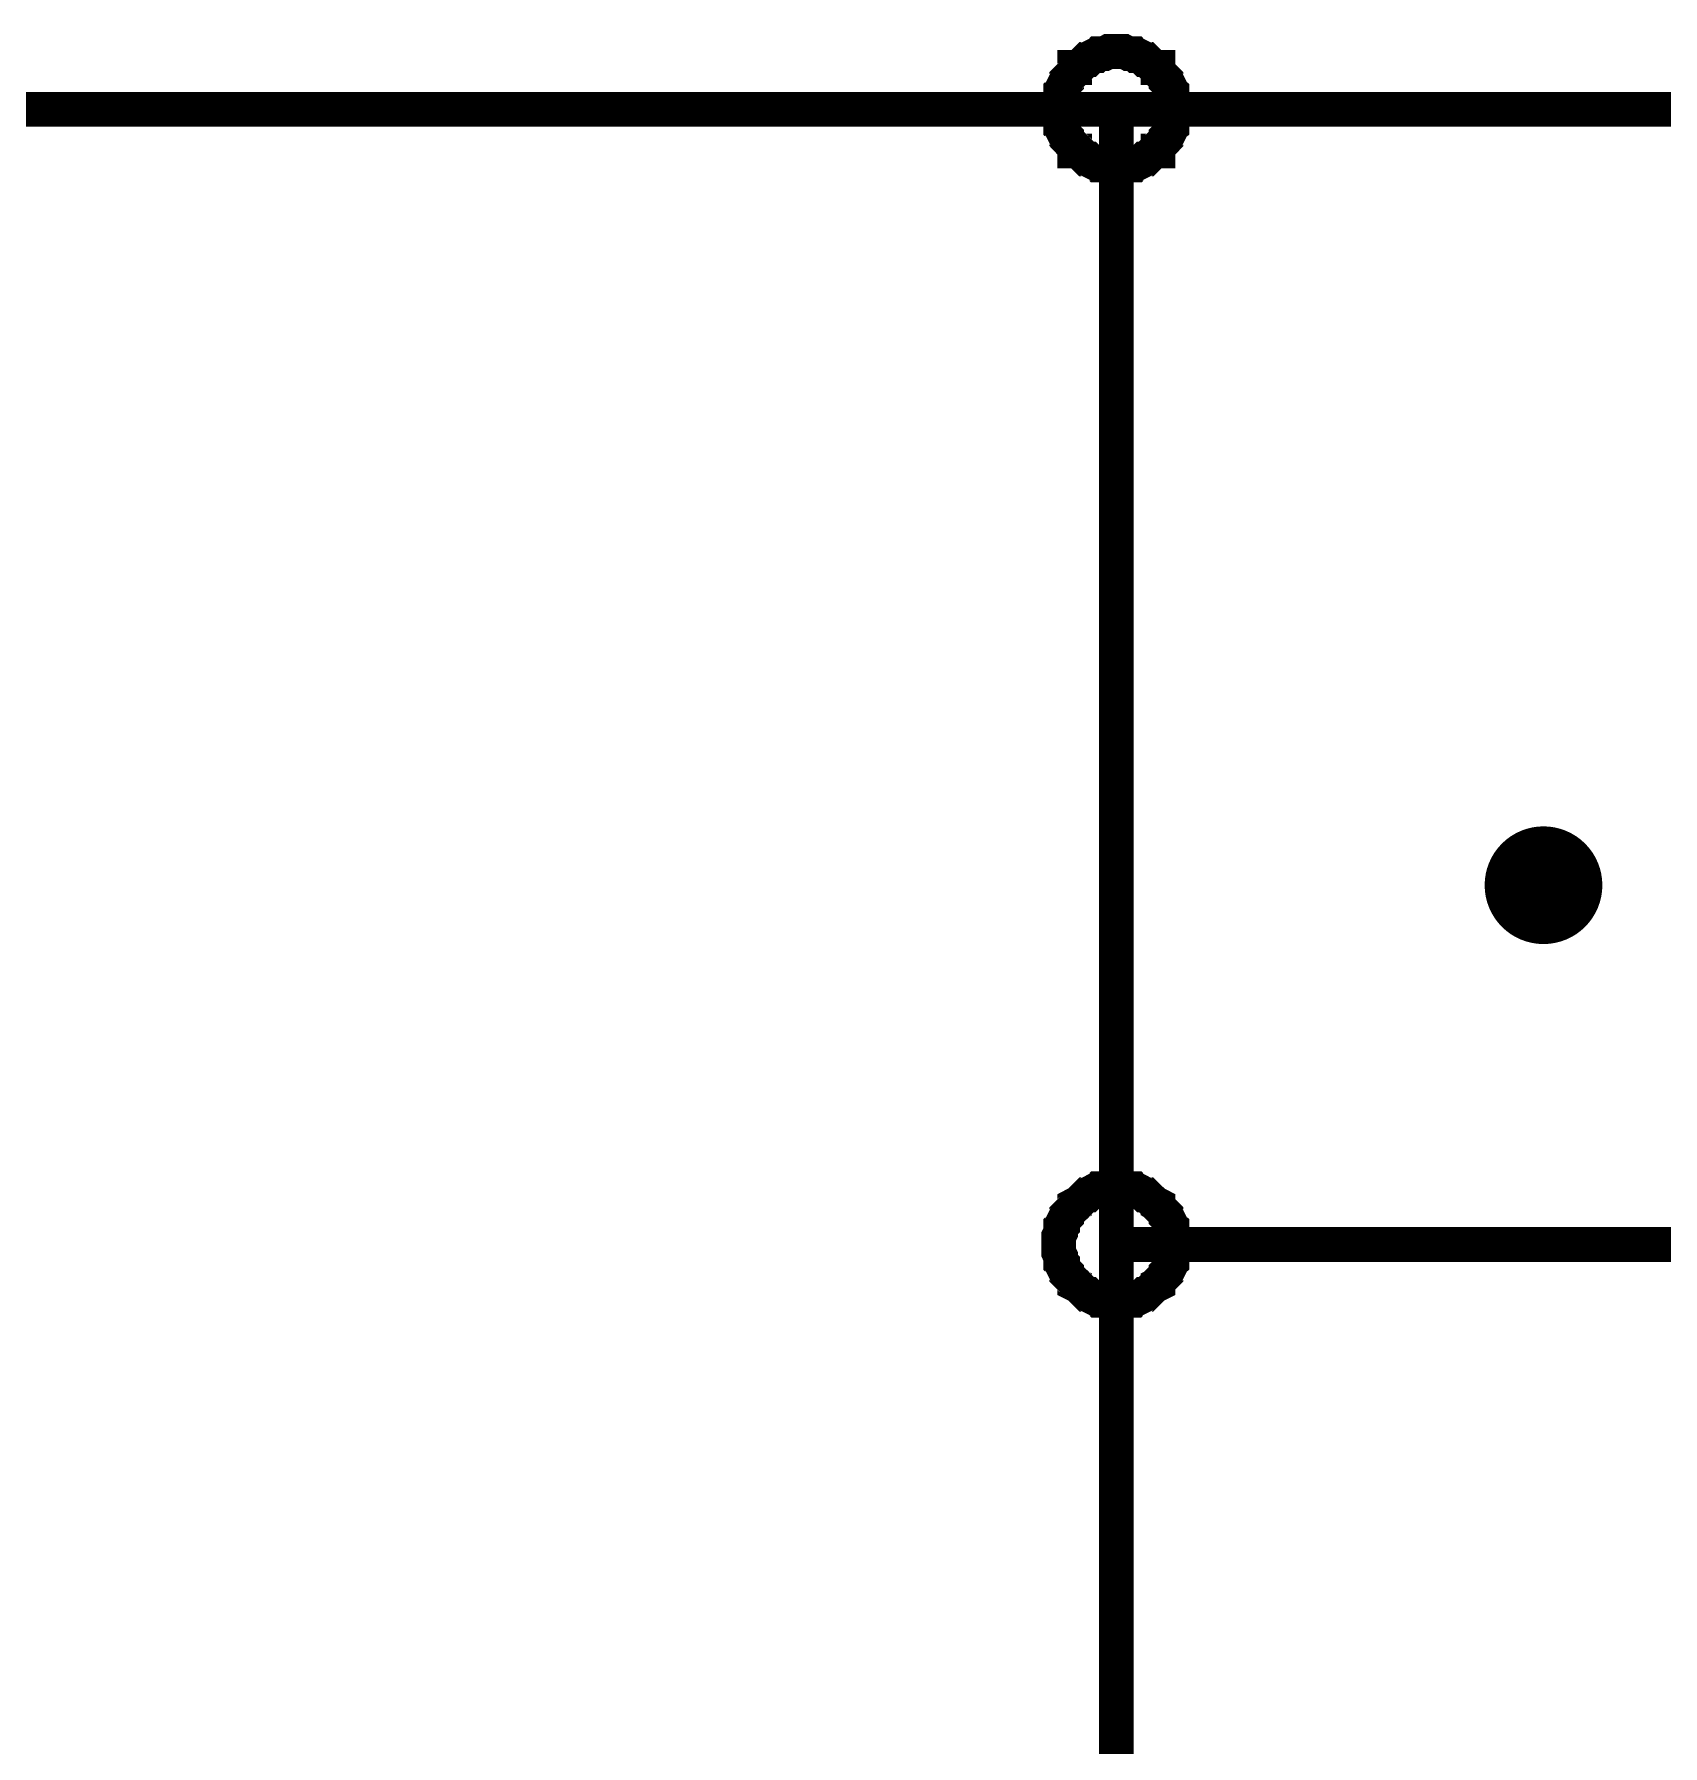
# Model space of a CAD drawing. Extents: x 7 to 406, y 3 to 288.
# Drawn here: x 163.47 to 177.53, y 231.57 to 246.34 of the extents above; entities that cross this region are included whole.
import ezdxf

# ---------------------------------------------------------------- set-up
doc = ezdxf.new("R2010")
doc.units = 0
doc.layers.add('SHEET', color=255, linetype='CONTINUOUS')

msp = doc.modelspace()

# ---------------------------------------------------------------- linework, layer by layer
at = {"layer": 'SHEET', "const_width": 0.3}
for points in [[(172.316, 245.697), (172.316, 245.714), (172.316, 245.748), (172.316, 245.766), (172.333, 245.8), (172.333, 245.817), (172.333, 245.851), (172.351, 245.868), (172.351, 245.886), (172.368, 245.92), (172.385, 245.937), (172.385, 245.954), (172.402, 245.971), (172.419, 245.989), (172.436, 246.006), (172.454, 246.023), (172.454, 246.057), (172.488, 246.057), (172.505, 246.074), (172.522, 246.092), (172.539, 246.109), (172.556, 246.126), (172.574, 246.126), (172.591, 246.143), (172.625, 246.16), (172.642, 246.16), (172.659, 246.177), (172.694, 246.177), (172.711, 246.177), (172.745, 246.195), (172.762, 246.195), (172.797, 246.195), (172.814, 246.195)], [(172.316, 245.697), (172.316, 245.714), (172.316, 245.748), (172.316, 245.766), (172.333, 245.8), (172.333, 245.817), (172.333, 245.851), (172.351, 245.868), (172.351, 245.886), (172.368, 245.92), (172.385, 245.937), (172.385, 245.954), (172.402, 245.971), (172.419, 245.989), (172.436, 246.006), (172.454, 246.023), (172.454, 246.057), (172.488, 246.057), (172.505, 246.074), (172.522, 246.092), (172.539, 246.109), (172.556, 246.126), (172.574, 246.126), (172.591, 246.143), (172.625, 246.16), (172.642, 246.16), (172.659, 246.177), (172.694, 246.177), (172.711, 246.177), (172.745, 246.195), (172.762, 246.195), (172.797, 246.195), (172.814, 246.195)], [(172.316, 245.697), (172.316, 245.714), (172.316, 245.748), (172.316, 245.766), (172.333, 245.8), (172.333, 245.817), (172.333, 245.851), (172.351, 245.868), (172.351, 245.886), (172.368, 245.92), (172.385, 245.937), (172.385, 245.954), (172.402, 245.971), (172.419, 245.989), (172.436, 246.006), (172.454, 246.023), (172.454, 246.057), (172.488, 246.057), (172.505, 246.074), (172.522, 246.092), (172.539, 246.109), (172.556, 246.126), (172.574, 246.126), (172.591, 246.143), (172.625, 246.16), (172.642, 246.16), (172.659, 246.177), (172.694, 246.177), (172.711, 246.177), (172.745, 246.195), (172.762, 246.195), (172.797, 246.195), (172.814, 246.195)], [(172.316, 245.697), (172.316, 245.714), (172.316, 245.748), (172.316, 245.766), (172.333, 245.8), (172.333, 245.817), (172.333, 245.851), (172.351, 245.868), (172.351, 245.886), (172.368, 245.92), (172.385, 245.937), (172.385, 245.954), (172.402, 245.971), (172.419, 245.989), (172.436, 246.006), (172.454, 246.023), (172.454, 246.057), (172.488, 246.057), (172.505, 246.074), (172.522, 246.092), (172.539, 246.109), (172.556, 246.126), (172.574, 246.126), (172.591, 246.143), (172.625, 246.16), (172.642, 246.16), (172.659, 246.177), (172.694, 246.177), (172.711, 246.177), (172.745, 246.195), (172.762, 246.195), (172.797, 246.195), (172.814, 246.195)], [(172.316, 245.697), (172.316, 245.714), (172.316, 245.748), (172.316, 245.766), (172.333, 245.8), (172.333, 245.817), (172.333, 245.851), (172.351, 245.868), (172.351, 245.886), (172.368, 245.92), (172.385, 245.937), (172.385, 245.954), (172.402, 245.971), (172.419, 245.989), (172.436, 246.006), (172.454, 246.023), (172.454, 246.057), (172.488, 246.057), (172.505, 246.074), (172.522, 246.092), (172.539, 246.109), (172.556, 246.126), (172.574, 246.126), (172.591, 246.143), (172.625, 246.16), (172.642, 246.16), (172.659, 246.177), (172.694, 246.177), (172.711, 246.177), (172.745, 246.195), (172.762, 246.195), (172.797, 246.195), (172.814, 246.195)], [(172.316, 245.697), (172.316, 245.714), (172.316, 245.748), (172.316, 245.766), (172.333, 245.8), (172.333, 245.817), (172.333, 245.851), (172.351, 245.868), (172.351, 245.886), (172.368, 245.92), (172.385, 245.937), (172.385, 245.954), (172.402, 245.971), (172.419, 245.989), (172.436, 246.006), (172.454, 246.023), (172.454, 246.057), (172.488, 246.057), (172.505, 246.074), (172.522, 246.092), (172.539, 246.109), (172.556, 246.126), (172.574, 246.126), (172.591, 246.143), (172.625, 246.16), (172.642, 246.16), (172.659, 246.177), (172.694, 246.177), (172.711, 246.177), (172.745, 246.195), (172.762, 246.195), (172.797, 246.195), (172.814, 246.195)], [(172.316, 245.697), (172.316, 245.714), (172.316, 245.748), (172.316, 245.766), (172.333, 245.8), (172.333, 245.817), (172.333, 245.851), (172.351, 245.868), (172.351, 245.886), (172.368, 245.92), (172.385, 245.937), (172.385, 245.954), (172.402, 245.971), (172.419, 245.989), (172.436, 246.006), (172.454, 246.023), (172.454, 246.057), (172.488, 246.057), (172.505, 246.074), (172.522, 246.092), (172.539, 246.109), (172.556, 246.126), (172.574, 246.126), (172.591, 246.143), (172.625, 246.16), (172.642, 246.16), (172.659, 246.177), (172.694, 246.177), (172.711, 246.177), (172.745, 246.195), (172.762, 246.195), (172.797, 246.195), (172.814, 246.195)], [(172.316, 245.697), (172.316, 245.714), (172.316, 245.748), (172.316, 245.766), (172.333, 245.8), (172.333, 245.817), (172.333, 245.851), (172.351, 245.868), (172.351, 245.886), (172.368, 245.92), (172.385, 245.937), (172.385, 245.954), (172.402, 245.971), (172.419, 245.989), (172.436, 246.006), (172.454, 246.023), (172.454, 246.057), (172.488, 246.057), (172.505, 246.074), (172.522, 246.092), (172.539, 246.109), (172.556, 246.126), (172.574, 246.126), (172.591, 246.143), (172.625, 246.16), (172.642, 246.16), (172.659, 246.177), (172.694, 246.177), (172.711, 246.177), (172.745, 246.195), (172.762, 246.195), (172.797, 246.195), (172.814, 246.195)], [(172.814, 246.195), (172.814, 246.195)], [(172.814, 246.195), (172.831, 246.195), (172.865, 246.195), (172.882, 246.195), (172.917, 246.177), (172.934, 246.177), (172.968, 246.177), (172.985, 246.16), (173.003, 246.16), (173.037, 246.143), (173.054, 246.126), (173.071, 246.126), (173.088, 246.109), (173.105, 246.092), (173.123, 246.074), (173.14, 246.057), (173.174, 246.057), (173.174, 246.023), (173.191, 246.006), (173.208, 245.989), (173.226, 245.971), (173.243, 245.954), (173.243, 245.937), (173.26, 245.92), (173.277, 245.886), (173.277, 245.868), (173.294, 245.851), (173.294, 245.817), (173.294, 245.8), (173.311, 245.766), (173.311, 245.748), (173.311, 245.714), (173.311, 245.697)], [(172.814, 246.195), (172.814, 246.195)], [(172.814, 246.195), (172.831, 246.195), (172.865, 246.195), (172.882, 246.195), (172.917, 246.177), (172.934, 246.177), (172.968, 246.177), (172.985, 246.16), (173.003, 246.16), (173.037, 246.143), (173.054, 246.126), (173.071, 246.126), (173.088, 246.109), (173.105, 246.092), (173.123, 246.074), (173.14, 246.057), (173.174, 246.057), (173.174, 246.023), (173.191, 246.006), (173.208, 245.989), (173.226, 245.971), (173.243, 245.954), (173.243, 245.937), (173.26, 245.92), (173.277, 245.886), (173.277, 245.868), (173.294, 245.851), (173.294, 245.817), (173.294, 245.8), (173.311, 245.766), (173.311, 245.748), (173.311, 245.714), (173.311, 245.697)], [(172.814, 246.195), (172.814, 246.195)], [(172.814, 246.195), (172.831, 246.195), (172.865, 246.195), (172.882, 246.195), (172.917, 246.177), (172.934, 246.177), (172.968, 246.177), (172.985, 246.16), (173.003, 246.16), (173.037, 246.143), (173.054, 246.126), (173.071, 246.126), (173.088, 246.109), (173.105, 246.092), (173.123, 246.074), (173.14, 246.057), (173.174, 246.057), (173.174, 246.023), (173.191, 246.006), (173.208, 245.989), (173.226, 245.971), (173.243, 245.954), (173.243, 245.937), (173.26, 245.92), (173.277, 245.886), (173.277, 245.868), (173.294, 245.851), (173.294, 245.817), (173.294, 245.8), (173.311, 245.766), (173.311, 245.748), (173.311, 245.714), (173.311, 245.697)], [(172.814, 246.195), (172.814, 246.195)], [(172.814, 246.195), (172.831, 246.195), (172.865, 246.195), (172.882, 246.195), (172.917, 246.177), (172.934, 246.177), (172.968, 246.177), (172.985, 246.16), (173.003, 246.16), (173.037, 246.143), (173.054, 246.126), (173.071, 246.126), (173.088, 246.109), (173.105, 246.092), (173.123, 246.074), (173.14, 246.057), (173.174, 246.057), (173.174, 246.023), (173.191, 246.006), (173.208, 245.989), (173.226, 245.971), (173.243, 245.954), (173.243, 245.937), (173.26, 245.92), (173.277, 245.886), (173.277, 245.868), (173.294, 245.851), (173.294, 245.817), (173.294, 245.8), (173.311, 245.766), (173.311, 245.748), (173.311, 245.714), (173.311, 245.697)], [(172.814, 246.195), (172.814, 246.195)], [(172.814, 246.195), (172.831, 246.195), (172.865, 246.195), (172.882, 246.195), (172.917, 246.177), (172.934, 246.177), (172.968, 246.177), (172.985, 246.16), (173.003, 246.16), (173.037, 246.143), (173.054, 246.126), (173.071, 246.126), (173.088, 246.109), (173.105, 246.092), (173.123, 246.074), (173.14, 246.057), (173.174, 246.057), (173.174, 246.023), (173.191, 246.006), (173.208, 245.989), (173.226, 245.971), (173.243, 245.954), (173.243, 245.937), (173.26, 245.92), (173.277, 245.886), (173.277, 245.868), (173.294, 245.851), (173.294, 245.817), (173.294, 245.8), (173.311, 245.766), (173.311, 245.748), (173.311, 245.714), (173.311, 245.697)], [(172.814, 246.195), (172.814, 246.195)], [(172.814, 246.195), (172.831, 246.195), (172.865, 246.195), (172.882, 246.195), (172.917, 246.177), (172.934, 246.177), (172.968, 246.177), (172.985, 246.16), (173.003, 246.16), (173.037, 246.143), (173.054, 246.126), (173.071, 246.126), (173.088, 246.109), (173.105, 246.092), (173.123, 246.074), (173.14, 246.057), (173.174, 246.057), (173.174, 246.023), (173.191, 246.006), (173.208, 245.989), (173.226, 245.971), (173.243, 245.954), (173.243, 245.937), (173.26, 245.92), (173.277, 245.886), (173.277, 245.868), (173.294, 245.851), (173.294, 245.817), (173.294, 245.8), (173.311, 245.766), (173.311, 245.748), (173.311, 245.714), (173.311, 245.697)], [(172.814, 246.195), (172.814, 246.195)], [(172.814, 246.195), (172.831, 246.195), (172.865, 246.195), (172.882, 246.195), (172.917, 246.177), (172.934, 246.177), (172.968, 246.177), (172.985, 246.16), (173.003, 246.16), (173.037, 246.143), (173.054, 246.126), (173.071, 246.126), (173.088, 246.109), (173.105, 246.092), (173.123, 246.074), (173.14, 246.057), (173.174, 246.057), (173.174, 246.023), (173.191, 246.006), (173.208, 245.989), (173.226, 245.971), (173.243, 245.954), (173.243, 245.937), (173.26, 245.92), (173.277, 245.886), (173.277, 245.868), (173.294, 245.851), (173.294, 245.817), (173.294, 245.8), (173.311, 245.766), (173.311, 245.748), (173.311, 245.714), (173.311, 245.697)], [(172.814, 246.195), (172.814, 246.195)], [(172.814, 246.195), (172.831, 246.195), (172.865, 246.195), (172.882, 246.195), (172.917, 246.177), (172.934, 246.177), (172.968, 246.177), (172.985, 246.16), (173.003, 246.16), (173.037, 246.143), (173.054, 246.126), (173.071, 246.126), (173.088, 246.109), (173.105, 246.092), (173.123, 246.074), (173.14, 246.057), (173.174, 246.057), (173.174, 246.023), (173.191, 246.006), (173.208, 245.989), (173.226, 245.971), (173.243, 245.954), (173.243, 245.937), (173.26, 245.92), (173.277, 245.886), (173.277, 245.868), (173.294, 245.851), (173.294, 245.817), (173.294, 245.8), (173.311, 245.766), (173.311, 245.748), (173.311, 245.714), (173.311, 245.697)], [(191.909, 245.697), (182.112, 245.697), (182.112, 245.697), (172.814, 245.697), (162.537, 245.697), (162.537, 245.697), (152.741, 245.697)], [(172.814, 245.199), (172.797, 245.199), (172.762, 245.199), (172.745, 245.199), (172.711, 245.216), (172.694, 245.216), (172.659, 245.216), (172.642, 245.234), (172.625, 245.234), (172.591, 245.251), (172.574, 245.268), (172.556, 245.268), (172.539, 245.285), (172.522, 245.302), (172.505, 245.319), (172.488, 245.337), (172.454, 245.337), (172.454, 245.371), (172.436, 245.388), (172.419, 245.405), (172.402, 245.422), (172.385, 245.44), (172.385, 245.457), (172.368, 245.474), (172.351, 245.508), (172.351, 245.525), (172.333, 245.542), (172.333, 245.577), (172.333, 245.594), (172.316, 245.628), (172.316, 245.645), (172.316, 245.68), (172.316, 245.697)], [(172.316, 245.697), (172.316, 245.697)], [(172.814, 245.199), (172.797, 245.199), (172.762, 245.199), (172.745, 245.199), (172.711, 245.216), (172.694, 245.216), (172.659, 245.216), (172.642, 245.234), (172.625, 245.234), (172.591, 245.251), (172.574, 245.268), (172.556, 245.268), (172.539, 245.285), (172.522, 245.302), (172.505, 245.319), (172.488, 245.337), (172.454, 245.337), (172.454, 245.371), (172.436, 245.388), (172.419, 245.405), (172.402, 245.422), (172.385, 245.44), (172.385, 245.457), (172.368, 245.474), (172.351, 245.508), (172.351, 245.525), (172.333, 245.542), (172.333, 245.577), (172.333, 245.594), (172.316, 245.628), (172.316, 245.645), (172.316, 245.68), (172.316, 245.697)], [(172.316, 245.697), (172.316, 245.697)], [(172.814, 245.199), (172.797, 245.199), (172.762, 245.199), (172.745, 245.199), (172.711, 245.216), (172.694, 245.216), (172.659, 245.216), (172.642, 245.234), (172.625, 245.234), (172.591, 245.251), (172.574, 245.268), (172.556, 245.268), (172.539, 245.285), (172.522, 245.302), (172.505, 245.319), (172.488, 245.337), (172.454, 245.337), (172.454, 245.371), (172.436, 245.388), (172.419, 245.405), (172.402, 245.422), (172.385, 245.44), (172.385, 245.457), (172.368, 245.474), (172.351, 245.508), (172.351, 245.525), (172.333, 245.542), (172.333, 245.577), (172.333, 245.594), (172.316, 245.628), (172.316, 245.645), (172.316, 245.68), (172.316, 245.697)], [(172.316, 245.697), (172.316, 245.697)], [(172.814, 245.199), (172.797, 245.199), (172.762, 245.199), (172.745, 245.199), (172.711, 245.216), (172.694, 245.216), (172.659, 245.216), (172.642, 245.234), (172.625, 245.234), (172.591, 245.251), (172.574, 245.268), (172.556, 245.268), (172.539, 245.285), (172.522, 245.302), (172.505, 245.319), (172.488, 245.337), (172.454, 245.337), (172.454, 245.371), (172.436, 245.388), (172.419, 245.405), (172.402, 245.422), (172.385, 245.44), (172.385, 245.457), (172.368, 245.474), (172.351, 245.508), (172.351, 245.525), (172.333, 245.542), (172.333, 245.577), (172.333, 245.594), (172.316, 245.628), (172.316, 245.645), (172.316, 245.68), (172.316, 245.697)], [(172.316, 245.697), (172.316, 245.697)], [(172.814, 245.199), (172.797, 245.199), (172.762, 245.199), (172.745, 245.199), (172.711, 245.216), (172.694, 245.216), (172.659, 245.216), (172.642, 245.234), (172.625, 245.234), (172.591, 245.251), (172.574, 245.268), (172.556, 245.268), (172.539, 245.285), (172.522, 245.302), (172.505, 245.319), (172.488, 245.337), (172.454, 245.337), (172.454, 245.371), (172.436, 245.388), (172.419, 245.405), (172.402, 245.422), (172.385, 245.44), (172.385, 245.457), (172.368, 245.474), (172.351, 245.508), (172.351, 245.525), (172.333, 245.542), (172.333, 245.577), (172.333, 245.594), (172.316, 245.628), (172.316, 245.645), (172.316, 245.68), (172.316, 245.697)], [(172.316, 245.697), (172.316, 245.697)], [(172.814, 245.199), (172.797, 245.199), (172.762, 245.199), (172.745, 245.199), (172.711, 245.216), (172.694, 245.216), (172.659, 245.216), (172.642, 245.234), (172.625, 245.234), (172.591, 245.251), (172.574, 245.268), (172.556, 245.268), (172.539, 245.285), (172.522, 245.302), (172.505, 245.319), (172.488, 245.337), (172.454, 245.337), (172.454, 245.371), (172.436, 245.388), (172.419, 245.405), (172.402, 245.422), (172.385, 245.44), (172.385, 245.457), (172.368, 245.474), (172.351, 245.508), (172.351, 245.525), (172.333, 245.542), (172.333, 245.577), (172.333, 245.594), (172.316, 245.628), (172.316, 245.645), (172.316, 245.68), (172.316, 245.697)], [(172.316, 245.697), (172.316, 245.697)], [(172.814, 245.199), (172.797, 245.199), (172.762, 245.199), (172.745, 245.199), (172.711, 245.216), (172.694, 245.216), (172.659, 245.216), (172.642, 245.234), (172.625, 245.234), (172.591, 245.251), (172.574, 245.268), (172.556, 245.268), (172.539, 245.285), (172.522, 245.302), (172.505, 245.319), (172.488, 245.337), (172.454, 245.337), (172.454, 245.371), (172.436, 245.388), (172.419, 245.405), (172.402, 245.422), (172.385, 245.44), (172.385, 245.457), (172.368, 245.474), (172.351, 245.508), (172.351, 245.525), (172.333, 245.542), (172.333, 245.577), (172.333, 245.594), (172.316, 245.628), (172.316, 245.645), (172.316, 245.68), (172.316, 245.697)], [(172.316, 245.697), (172.316, 245.697)], [(172.814, 245.199), (172.797, 245.199), (172.762, 245.199), (172.745, 245.199), (172.711, 245.216), (172.694, 245.216), (172.659, 245.216), (172.642, 245.234), (172.625, 245.234), (172.591, 245.251), (172.574, 245.268), (172.556, 245.268), (172.539, 245.285), (172.522, 245.302), (172.505, 245.319), (172.488, 245.337), (172.454, 245.337), (172.454, 245.371), (172.436, 245.388), (172.419, 245.405), (172.402, 245.422), (172.385, 245.44), (172.385, 245.457), (172.368, 245.474), (172.351, 245.508), (172.351, 245.525), (172.333, 245.542), (172.333, 245.577), (172.333, 245.594), (172.316, 245.628), (172.316, 245.645), (172.316, 245.68), (172.316, 245.697)], [(172.316, 245.697), (172.316, 245.697)], [(173.311, 245.697), (173.311, 245.68), (173.311, 245.645), (173.311, 245.628), (173.294, 245.594), (173.294, 245.577), (173.294, 245.542), (173.277, 245.525), (173.277, 245.508), (173.26, 245.474), (173.243, 245.457), (173.243, 245.44), (173.226, 245.422), (173.208, 245.405), (173.191, 245.388), (173.174, 245.371), (173.174, 245.337), (173.14, 245.337), (173.123, 245.319), (173.105, 245.302), (173.088, 245.285), (173.071, 245.268), (173.054, 245.268), (173.037, 245.251), (173.003, 245.234), (172.985, 245.234), (172.968, 245.216), (172.934, 245.216), (172.917, 245.216), (172.882, 245.199), (172.865, 245.199), (172.831, 245.199), (172.814, 245.199)], [(173.311, 245.697), (173.311, 245.68), (173.311, 245.645), (173.311, 245.628), (173.294, 245.594), (173.294, 245.577), (173.294, 245.542), (173.277, 245.525), (173.277, 245.508), (173.26, 245.474), (173.243, 245.457), (173.243, 245.44), (173.226, 245.422), (173.208, 245.405), (173.191, 245.388), (173.174, 245.371), (173.174, 245.337), (173.14, 245.337), (173.123, 245.319), (173.105, 245.302), (173.088, 245.285), (173.071, 245.268), (173.054, 245.268), (173.037, 245.251), (173.003, 245.234), (172.985, 245.234), (172.968, 245.216), (172.934, 245.216), (172.917, 245.216), (172.882, 245.199), (172.865, 245.199), (172.831, 245.199), (172.814, 245.199)], [(172.814, 235.899), (172.814, 245.697)], [(173.311, 245.697), (173.311, 245.68), (173.311, 245.645), (173.311, 245.628), (173.294, 245.594), (173.294, 245.577), (173.294, 245.542), (173.277, 245.525), (173.277, 245.508), (173.26, 245.474), (173.243, 245.457), (173.243, 245.44), (173.226, 245.422), (173.208, 245.405), (173.191, 245.388), (173.174, 245.371), (173.174, 245.337), (173.14, 245.337), (173.123, 245.319), (173.105, 245.302), (173.088, 245.285), (173.071, 245.268), (173.054, 245.268), (173.037, 245.251), (173.003, 245.234), (172.985, 245.234), (172.968, 245.216), (172.934, 245.216), (172.917, 245.216), (172.882, 245.199), (172.865, 245.199), (172.831, 245.199), (172.814, 245.199)], [(173.311, 245.697), (173.311, 245.68), (173.311, 245.645), (173.311, 245.628), (173.294, 245.594), (173.294, 245.577), (173.294, 245.542), (173.277, 245.525), (173.277, 245.508), (173.26, 245.474), (173.243, 245.457), (173.243, 245.44), (173.226, 245.422), (173.208, 245.405), (173.191, 245.388), (173.174, 245.371), (173.174, 245.337), (173.14, 245.337), (173.123, 245.319), (173.105, 245.302), (173.088, 245.285), (173.071, 245.268), (173.054, 245.268), (173.037, 245.251), (173.003, 245.234), (172.985, 245.234), (172.968, 245.216), (172.934, 245.216), (172.917, 245.216), (172.882, 245.199), (172.865, 245.199), (172.831, 245.199), (172.814, 245.199)], [(173.311, 245.697), (173.311, 245.68), (173.311, 245.645), (173.311, 245.628), (173.294, 245.594), (173.294, 245.577), (173.294, 245.542), (173.277, 245.525), (173.277, 245.508), (173.26, 245.474), (173.243, 245.457), (173.243, 245.44), (173.226, 245.422), (173.208, 245.405), (173.191, 245.388), (173.174, 245.371), (173.174, 245.337), (173.14, 245.337), (173.123, 245.319), (173.105, 245.302), (173.088, 245.285), (173.071, 245.268), (173.054, 245.268), (173.037, 245.251), (173.003, 245.234), (172.985, 245.234), (172.968, 245.216), (172.934, 245.216), (172.917, 245.216), (172.882, 245.199), (172.865, 245.199), (172.831, 245.199), (172.814, 245.199)], [(173.311, 245.697), (173.311, 245.68), (173.311, 245.645), (173.311, 245.628), (173.294, 245.594), (173.294, 245.577), (173.294, 245.542), (173.277, 245.525), (173.277, 245.508), (173.26, 245.474), (173.243, 245.457), (173.243, 245.44), (173.226, 245.422), (173.208, 245.405), (173.191, 245.388), (173.174, 245.371), (173.174, 245.337), (173.14, 245.337), (173.123, 245.319), (173.105, 245.302), (173.088, 245.285), (173.071, 245.268), (173.054, 245.268), (173.037, 245.251), (173.003, 245.234), (172.985, 245.234), (172.968, 245.216), (172.934, 245.216), (172.917, 245.216), (172.882, 245.199), (172.865, 245.199), (172.831, 245.199), (172.814, 245.199)], [(173.311, 245.697), (173.311, 245.68), (173.311, 245.645), (173.311, 245.628), (173.294, 245.594), (173.294, 245.577), (173.294, 245.542), (173.277, 245.525), (173.277, 245.508), (173.26, 245.474), (173.243, 245.457), (173.243, 245.44), (173.226, 245.422), (173.208, 245.405), (173.191, 245.388), (173.174, 245.371), (173.174, 245.337), (173.14, 245.337), (173.123, 245.319), (173.105, 245.302), (173.088, 245.285), (173.071, 245.268), (173.054, 245.268), (173.037, 245.251), (173.003, 245.234), (172.985, 245.234), (172.968, 245.216), (172.934, 245.216), (172.917, 245.216), (172.882, 245.199), (172.865, 245.199), (172.831, 245.199), (172.814, 245.199)], [(173.311, 245.697), (173.311, 245.68), (173.311, 245.645), (173.311, 245.628), (173.294, 245.594), (173.294, 245.577), (173.294, 245.542), (173.277, 245.525), (173.277, 245.508), (173.26, 245.474), (173.243, 245.457), (173.243, 245.44), (173.226, 245.422), (173.208, 245.405), (173.191, 245.388), (173.174, 245.371), (173.174, 245.337), (173.14, 245.337), (173.123, 245.319), (173.105, 245.302), (173.088, 245.285), (173.071, 245.268), (173.054, 245.268), (173.037, 245.251), (173.003, 245.234), (172.985, 245.234), (172.968, 245.216), (172.934, 245.216), (172.917, 245.216), (172.882, 245.199), (172.865, 245.199), (172.831, 245.199), (172.814, 245.199)], [(173.311, 245.697), (173.311, 245.697), (173.311, 245.697), (173.311, 245.697), (173.311, 245.697), (173.311, 245.697), (173.311, 245.697), (173.311, 245.697), (173.311, 245.697), (173.311, 245.697), (173.311, 245.697), (173.311, 245.697), (173.311, 245.697), (173.311, 245.697), (173.311, 245.697), (173.311, 245.697), (173.311, 245.697), (173.311, 245.697), (173.311, 245.697), (173.311, 245.697), (173.311, 245.697), (173.311, 245.697), (173.311, 245.697), (173.311, 245.697), (173.311, 245.697), (173.311, 245.697), (173.311, 245.697), (173.311, 245.697), (173.311, 245.697), (173.311, 245.697), (173.311, 245.697), (173.311, 245.697), (173.311, 245.697)], [(173.311, 245.697), (173.311, 245.697)], [(173.311, 245.697), (173.311, 245.697), (173.311, 245.697), (173.311, 245.697), (173.311, 245.697), (173.311, 245.697), (173.311, 245.697), (173.311, 245.697), (173.311, 245.697), (173.311, 245.697), (173.311, 245.697), (173.311, 245.697), (173.311, 245.697), (173.311, 245.697), (173.311, 245.697), (173.311, 245.697), (173.311, 245.697), (173.311, 245.697), (173.311, 245.697), (173.311, 245.697), (173.311, 245.697), (173.311, 245.697), (173.311, 245.697), (173.311, 245.697), (173.311, 245.697), (173.311, 245.697), (173.311, 245.697), (173.311, 245.697), (173.311, 245.697), (173.311, 245.697), (173.311, 245.697), (173.311, 245.697), (173.311, 245.697)], [(173.311, 245.697), (173.311, 245.697)], [(173.311, 245.697), (173.311, 245.697), (173.311, 245.697), (173.311, 245.697), (173.311, 245.697), (173.311, 245.697), (173.311, 245.697), (173.311, 245.697), (173.311, 245.697), (173.311, 245.697), (173.311, 245.697), (173.311, 245.697), (173.311, 245.697), (173.311, 245.697), (173.311, 245.697), (173.311, 245.697), (173.311, 245.697), (173.311, 245.697), (173.311, 245.697), (173.311, 245.697), (173.311, 245.697), (173.311, 245.697), (173.311, 245.697), (173.311, 245.697), (173.311, 245.697), (173.311, 245.697), (173.311, 245.697), (173.311, 245.697), (173.311, 245.697), (173.311, 245.697), (173.311, 245.697), (173.311, 245.697), (173.311, 245.697)], [(173.311, 245.697), (173.311, 245.697)], [(173.311, 245.697), (173.311, 245.697), (173.311, 245.697), (173.311, 245.697), (173.311, 245.697), (173.311, 245.697), (173.311, 245.697), (173.311, 245.697), (173.311, 245.697), (173.311, 245.697), (173.311, 245.697), (173.311, 245.697), (173.311, 245.697), (173.311, 245.697), (173.311, 245.697), (173.311, 245.697), (173.311, 245.697), (173.311, 245.697), (173.311, 245.697), (173.311, 245.697), (173.311, 245.697), (173.311, 245.697), (173.311, 245.697), (173.311, 245.697), (173.311, 245.697), (173.311, 245.697), (173.311, 245.697), (173.311, 245.697), (173.311, 245.697), (173.311, 245.697), (173.311, 245.697), (173.311, 245.697), (173.311, 245.697)], [(173.311, 245.697), (173.311, 245.697)], [(173.311, 245.697), (173.311, 245.697), (173.311, 245.697), (173.311, 245.697), (173.311, 245.697), (173.311, 245.697), (173.311, 245.697), (173.311, 245.697), (173.311, 245.697), (173.311, 245.697), (173.311, 245.697), (173.311, 245.697), (173.311, 245.697), (173.311, 245.697), (173.311, 245.697), (173.311, 245.697), (173.311, 245.697), (173.311, 245.697), (173.311, 245.697), (173.311, 245.697), (173.311, 245.697), (173.311, 245.697), (173.311, 245.697), (173.311, 245.697), (173.311, 245.697), (173.311, 245.697), (173.311, 245.697), (173.311, 245.697), (173.311, 245.697), (173.311, 245.697), (173.311, 245.697), (173.311, 245.697), (173.311, 245.697)], [(173.311, 245.697), (173.311, 245.697)], [(173.311, 245.697), (173.311, 245.697), (173.311, 245.697), (173.311, 245.697), (173.311, 245.697), (173.311, 245.697), (173.311, 245.697), (173.311, 245.697), (173.311, 245.697), (173.311, 245.697), (173.311, 245.697), (173.311, 245.697), (173.311, 245.697), (173.311, 245.697), (173.311, 245.697), (173.311, 245.697), (173.311, 245.697), (173.311, 245.697), (173.311, 245.697), (173.311, 245.697), (173.311, 245.697), (173.311, 245.697), (173.311, 245.697), (173.311, 245.697), (173.311, 245.697), (173.311, 245.697), (173.311, 245.697), (173.311, 245.697), (173.311, 245.697), (173.311, 245.697), (173.311, 245.697), (173.311, 245.697), (173.311, 245.697)], [(173.311, 245.697), (173.311, 245.697)], [(173.311, 245.697), (173.311, 245.697), (173.311, 245.697), (173.311, 245.697), (173.311, 245.697), (173.311, 245.697), (173.311, 245.697), (173.311, 245.697), (173.311, 245.697), (173.311, 245.697), (173.311, 245.697), (173.311, 245.697), (173.311, 245.697), (173.311, 245.697), (173.311, 245.697), (173.311, 245.697), (173.311, 245.697), (173.311, 245.697), (173.311, 245.697), (173.311, 245.697), (173.311, 245.697), (173.311, 245.697), (173.311, 245.697), (173.311, 245.697), (173.311, 245.697), (173.311, 245.697), (173.311, 245.697), (173.311, 245.697), (173.311, 245.697), (173.311, 245.697), (173.311, 245.697), (173.311, 245.697), (173.311, 245.697)], [(173.311, 245.697), (173.311, 245.697)], [(173.311, 245.697), (173.311, 245.697), (173.311, 245.697), (173.311, 245.697), (173.311, 245.697), (173.311, 245.697), (173.311, 245.697), (173.311, 245.697), (173.311, 245.697), (173.311, 245.697), (173.311, 245.697), (173.311, 245.697), (173.311, 245.697), (173.311, 245.697), (173.311, 245.697), (173.311, 245.697), (173.311, 245.697), (173.311, 245.697), (173.311, 245.697), (173.311, 245.697), (173.311, 245.697), (173.311, 245.697), (173.311, 245.697), (173.311, 245.697), (173.311, 245.697), (173.311, 245.697), (173.311, 245.697), (173.311, 245.697), (173.311, 245.697), (173.311, 245.697), (173.311, 245.697), (173.311, 245.697), (173.311, 245.697)], [(173.311, 245.697), (173.311, 245.697)], [(172.316, 235.899), (172.316, 235.916), (172.316, 235.951), (172.316, 235.968), (172.333, 236.002), (172.333, 236.019), (172.333, 236.054), (172.351, 236.071), (172.351, 236.088), (172.368, 236.122), (172.385, 236.139), (172.385, 236.157), (172.402, 236.174), (172.419, 236.191), (172.436, 236.208), (172.454, 236.225), (172.454, 236.242), (172.488, 236.26), (172.505, 236.277), (172.522, 236.294), (172.539, 236.311), (172.556, 236.328), (172.574, 236.328), (172.591, 236.345), (172.625, 236.363), (172.642, 236.363), (172.659, 236.38), (172.694, 236.38), (172.711, 236.38), (172.745, 236.397), (172.762, 236.397), (172.797, 236.397), (172.814, 236.397)], [(172.316, 235.899), (172.316, 235.916), (172.316, 235.951), (172.316, 235.968), (172.333, 236.002), (172.333, 236.019), (172.333, 236.054), (172.351, 236.071), (172.351, 236.088), (172.368, 236.122), (172.385, 236.139), (172.385, 236.157), (172.402, 236.174), (172.419, 236.191), (172.436, 236.208), (172.454, 236.225), (172.454, 236.242), (172.488, 236.26), (172.505, 236.277), (172.522, 236.294), (172.539, 236.311), (172.556, 236.328), (172.574, 236.328), (172.591, 236.345), (172.625, 236.363), (172.642, 236.363), (172.659, 236.38), (172.694, 236.38), (172.711, 236.38), (172.745, 236.397), (172.762, 236.397), (172.797, 236.397), (172.814, 236.397)], [(172.316, 235.899), (172.316, 235.916), (172.316, 235.951), (172.316, 235.968), (172.333, 236.002), (172.333, 236.019), (172.333, 236.054), (172.351, 236.071), (172.351, 236.088), (172.368, 236.122), (172.385, 236.139), (172.385, 236.157), (172.402, 236.174), (172.419, 236.191), (172.436, 236.208), (172.454, 236.225), (172.454, 236.242), (172.488, 236.26), (172.505, 236.277), (172.522, 236.294), (172.539, 236.311), (172.556, 236.328), (172.574, 236.328), (172.591, 236.345), (172.625, 236.363), (172.642, 236.363), (172.659, 236.38), (172.694, 236.38), (172.711, 236.38), (172.745, 236.397), (172.762, 236.397), (172.797, 236.397), (172.814, 236.397)], [(172.316, 235.899), (172.316, 235.916), (172.316, 235.951), (172.316, 235.968), (172.333, 236.002), (172.333, 236.019), (172.333, 236.054), (172.351, 236.071), (172.351, 236.088), (172.368, 236.122), (172.385, 236.139), (172.385, 236.157), (172.402, 236.174), (172.419, 236.191), (172.436, 236.208), (172.454, 236.225), (172.454, 236.242), (172.488, 236.26), (172.505, 236.277), (172.522, 236.294), (172.539, 236.311), (172.556, 236.328), (172.574, 236.328), (172.591, 236.345), (172.625, 236.363), (172.642, 236.363), (172.659, 236.38), (172.694, 236.38), (172.711, 236.38), (172.745, 236.397), (172.762, 236.397), (172.797, 236.397), (172.814, 236.397)], [(172.316, 235.899), (172.316, 235.916), (172.316, 235.951), (172.316, 235.968), (172.333, 236.002), (172.333, 236.019), (172.333, 236.054), (172.351, 236.071), (172.351, 236.088), (172.368, 236.122), (172.385, 236.139), (172.385, 236.157), (172.402, 236.174), (172.419, 236.191), (172.436, 236.208), (172.454, 236.225), (172.454, 236.242), (172.488, 236.26), (172.505, 236.277), (172.522, 236.294), (172.539, 236.311), (172.556, 236.328), (172.574, 236.328), (172.591, 236.345), (172.625, 236.363), (172.642, 236.363), (172.659, 236.38), (172.694, 236.38), (172.711, 236.38), (172.745, 236.397), (172.762, 236.397), (172.797, 236.397), (172.814, 236.397)], [(172.316, 235.899), (172.316, 235.916), (172.316, 235.951), (172.316, 235.968), (172.333, 236.002), (172.333, 236.019), (172.333, 236.054), (172.351, 236.071), (172.351, 236.088), (172.368, 236.122), (172.385, 236.139), (172.385, 236.157), (172.402, 236.174), (172.419, 236.191), (172.436, 236.208), (172.454, 236.225), (172.454, 236.242), (172.488, 236.26), (172.505, 236.277), (172.522, 236.294), (172.539, 236.311), (172.556, 236.328), (172.574, 236.328), (172.591, 236.345), (172.625, 236.363), (172.642, 236.363), (172.659, 236.38), (172.694, 236.38), (172.711, 236.38), (172.745, 236.397), (172.762, 236.397), (172.797, 236.397), (172.814, 236.397)], [(172.316, 235.899), (172.316, 235.916), (172.316, 235.951), (172.316, 235.968), (172.333, 236.002), (172.333, 236.019), (172.333, 236.054), (172.351, 236.071), (172.351, 236.088), (172.368, 236.122), (172.385, 236.139), (172.385, 236.157), (172.402, 236.174), (172.419, 236.191), (172.436, 236.208), (172.454, 236.225), (172.454, 236.242), (172.488, 236.26), (172.505, 236.277), (172.522, 236.294), (172.539, 236.311), (172.556, 236.328), (172.574, 236.328), (172.591, 236.345), (172.625, 236.363), (172.642, 236.363), (172.659, 236.38), (172.694, 236.38), (172.711, 236.38), (172.745, 236.397), (172.762, 236.397), (172.797, 236.397), (172.814, 236.397)], [(172.316, 235.899), (172.316, 235.916), (172.316, 235.951), (172.316, 235.968), (172.333, 236.002), (172.333, 236.019), (172.333, 236.054), (172.351, 236.071), (172.351, 236.088), (172.368, 236.122), (172.385, 236.139), (172.385, 236.157), (172.402, 236.174), (172.419, 236.191), (172.436, 236.208), (172.454, 236.225), (172.454, 236.242), (172.488, 236.26), (172.505, 236.277), (172.522, 236.294), (172.539, 236.311), (172.556, 236.328), (172.574, 236.328), (172.591, 236.345), (172.625, 236.363), (172.642, 236.363), (172.659, 236.38), (172.694, 236.38), (172.711, 236.38), (172.745, 236.397), (172.762, 236.397), (172.797, 236.397), (172.814, 236.397)], [(172.814, 236.397), (172.814, 236.397)], [(172.814, 236.397), (172.831, 236.397), (172.865, 236.397), (172.882, 236.397), (172.917, 236.38), (172.934, 236.38), (172.968, 236.38), (172.985, 236.363), (173.003, 236.363), (173.037, 236.345), (173.054, 236.328), (173.071, 236.328), (173.088, 236.311), (173.105, 236.294), (173.123, 236.277), (173.14, 236.26), (173.174, 236.242), (173.174, 236.225), (173.191, 236.208), (173.208, 236.191), (173.226, 236.174), (173.243, 236.157), (173.243, 236.139), (173.26, 236.122), (173.277, 236.088), (173.277, 236.071), (173.294, 236.054), (173.294, 236.019), (173.294, 236.002), (173.311, 235.968), (173.311, 235.951), (173.311, 235.916), (173.311, 235.899)], [(172.814, 236.397), (172.814, 236.397)], [(172.814, 236.397), (172.831, 236.397), (172.865, 236.397), (172.882, 236.397), (172.917, 236.38), (172.934, 236.38), (172.968, 236.38), (172.985, 236.363), (173.003, 236.363), (173.037, 236.345), (173.054, 236.328), (173.071, 236.328), (173.088, 236.311), (173.105, 236.294), (173.123, 236.277), (173.14, 236.26), (173.174, 236.242), (173.174, 236.225), (173.191, 236.208), (173.208, 236.191), (173.226, 236.174), (173.243, 236.157), (173.243, 236.139), (173.26, 236.122), (173.277, 236.088), (173.277, 236.071), (173.294, 236.054), (173.294, 236.019), (173.294, 236.002), (173.311, 235.968), (173.311, 235.951), (173.311, 235.916), (173.311, 235.899)], [(172.814, 236.397), (172.814, 236.397)], [(172.814, 236.397), (172.831, 236.397), (172.865, 236.397), (172.882, 236.397), (172.917, 236.38), (172.934, 236.38), (172.968, 236.38), (172.985, 236.363), (173.003, 236.363), (173.037, 236.345), (173.054, 236.328), (173.071, 236.328), (173.088, 236.311), (173.105, 236.294), (173.123, 236.277), (173.14, 236.26), (173.174, 236.242), (173.174, 236.225), (173.191, 236.208), (173.208, 236.191), (173.226, 236.174), (173.243, 236.157), (173.243, 236.139), (173.26, 236.122), (173.277, 236.088), (173.277, 236.071), (173.294, 236.054), (173.294, 236.019), (173.294, 236.002), (173.311, 235.968), (173.311, 235.951), (173.311, 235.916), (173.311, 235.899)], [(172.814, 236.397), (172.814, 236.397)], [(172.814, 236.397), (172.831, 236.397), (172.865, 236.397), (172.882, 236.397), (172.917, 236.38), (172.934, 236.38), (172.968, 236.38), (172.985, 236.363), (173.003, 236.363), (173.037, 236.345), (173.054, 236.328), (173.071, 236.328), (173.088, 236.311), (173.105, 236.294), (173.123, 236.277), (173.14, 236.26), (173.174, 236.242), (173.174, 236.225), (173.191, 236.208), (173.208, 236.191), (173.226, 236.174), (173.243, 236.157), (173.243, 236.139), (173.26, 236.122), (173.277, 236.088), (173.277, 236.071), (173.294, 236.054), (173.294, 236.019), (173.294, 236.002), (173.311, 235.968), (173.311, 235.951), (173.311, 235.916), (173.311, 235.899)], [(172.814, 236.397), (172.814, 236.397)], [(172.814, 236.397), (172.831, 236.397), (172.865, 236.397), (172.882, 236.397), (172.917, 236.38), (172.934, 236.38), (172.968, 236.38), (172.985, 236.363), (173.003, 236.363), (173.037, 236.345), (173.054, 236.328), (173.071, 236.328), (173.088, 236.311), (173.105, 236.294), (173.123, 236.277), (173.14, 236.26), (173.174, 236.242), (173.174, 236.225), (173.191, 236.208), (173.208, 236.191), (173.226, 236.174), (173.243, 236.157), (173.243, 236.139), (173.26, 236.122), (173.277, 236.088), (173.277, 236.071), (173.294, 236.054), (173.294, 236.019), (173.294, 236.002), (173.311, 235.968), (173.311, 235.951), (173.311, 235.916), (173.311, 235.899)], [(172.814, 236.397), (172.814, 236.397)], [(172.814, 236.397), (172.831, 236.397), (172.865, 236.397), (172.882, 236.397), (172.917, 236.38), (172.934, 236.38), (172.968, 236.38), (172.985, 236.363), (173.003, 236.363), (173.037, 236.345), (173.054, 236.328), (173.071, 236.328), (173.088, 236.311), (173.105, 236.294), (173.123, 236.277), (173.14, 236.26), (173.174, 236.242), (173.174, 236.225), (173.191, 236.208), (173.208, 236.191), (173.226, 236.174), (173.243, 236.157), (173.243, 236.139), (173.26, 236.122), (173.277, 236.088), (173.277, 236.071), (173.294, 236.054), (173.294, 236.019), (173.294, 236.002), (173.311, 235.968), (173.311, 235.951), (173.311, 235.916), (173.311, 235.899)], [(172.814, 236.397), (172.814, 236.397)], [(172.814, 236.397), (172.831, 236.397), (172.865, 236.397), (172.882, 236.397), (172.917, 236.38), (172.934, 236.38), (172.968, 236.38), (172.985, 236.363), (173.003, 236.363), (173.037, 236.345), (173.054, 236.328), (173.071, 236.328), (173.088, 236.311), (173.105, 236.294), (173.123, 236.277), (173.14, 236.26), (173.174, 236.242), (173.174, 236.225), (173.191, 236.208), (173.208, 236.191), (173.226, 236.174), (173.243, 236.157), (173.243, 236.139), (173.26, 236.122), (173.277, 236.088), (173.277, 236.071), (173.294, 236.054), (173.294, 236.019), (173.294, 236.002), (173.311, 235.968), (173.311, 235.951), (173.311, 235.916), (173.311, 235.899)], [(172.814, 236.397), (172.814, 236.397)], [(172.814, 236.397), (172.831, 236.397), (172.865, 236.397), (172.882, 236.397), (172.917, 236.38), (172.934, 236.38), (172.968, 236.38), (172.985, 236.363), (173.003, 236.363), (173.037, 236.345), (173.054, 236.328), (173.071, 236.328), (173.088, 236.311), (173.105, 236.294), (173.123, 236.277), (173.14, 236.26), (173.174, 236.242), (173.174, 236.225), (173.191, 236.208), (173.208, 236.191), (173.226, 236.174), (173.243, 236.157), (173.243, 236.139), (173.26, 236.122), (173.277, 236.088), (173.277, 236.071), (173.294, 236.054), (173.294, 236.019), (173.294, 236.002), (173.311, 235.968), (173.311, 235.951), (173.311, 235.916), (173.311, 235.899)], [(191.909, 235.899), (191.909, 235.899), (172.814, 235.899), (172.814, 211.414), (140.011, 211.414), (138.055, 211.414)], [(172.814, 235.402), (172.797, 235.402), (172.762, 235.402), (172.745, 235.402), (172.711, 235.419), (172.694, 235.419), (172.659, 235.419), (172.642, 235.436), (172.625, 235.436), (172.591, 235.453), (172.574, 235.47), (172.556, 235.47), (172.539, 235.487), (172.522, 235.505), (172.505, 235.522), (172.488, 235.539), (172.454, 235.556), (172.454, 235.573), (172.436, 235.59), (172.419, 235.608), (172.402, 235.625), (172.385, 235.642), (172.385, 235.659), (172.368, 235.676), (172.351, 235.71), (172.351, 235.728), (172.333, 235.745), (172.333, 235.779), (172.333, 235.796), (172.316, 235.831), (172.316, 235.848), (172.316, 235.882), (172.316, 235.899)], [(172.316, 235.899), (172.316, 235.899)], [(172.814, 235.402), (172.797, 235.402), (172.762, 235.402), (172.745, 235.402), (172.711, 235.419), (172.694, 235.419), (172.659, 235.419), (172.642, 235.436), (172.625, 235.436), (172.591, 235.453), (172.574, 235.47), (172.556, 235.47), (172.539, 235.487), (172.522, 235.505), (172.505, 235.522), (172.488, 235.539), (172.454, 235.556), (172.454, 235.573), (172.436, 235.59), (172.419, 235.608), (172.402, 235.625), (172.385, 235.642), (172.385, 235.659), (172.368, 235.676), (172.351, 235.71), (172.351, 235.728), (172.333, 235.745), (172.333, 235.779), (172.333, 235.796), (172.316, 235.831), (172.316, 235.848), (172.316, 235.882), (172.316, 235.899)], [(172.316, 235.899), (172.316, 235.899)], [(172.814, 235.402), (172.797, 235.402), (172.762, 235.402), (172.745, 235.402), (172.711, 235.419), (172.694, 235.419), (172.659, 235.419), (172.642, 235.436), (172.625, 235.436), (172.591, 235.453), (172.574, 235.47), (172.556, 235.47), (172.539, 235.487), (172.522, 235.505), (172.505, 235.522), (172.488, 235.539), (172.454, 235.556), (172.454, 235.573), (172.436, 235.59), (172.419, 235.608), (172.402, 235.625), (172.385, 235.642), (172.385, 235.659), (172.368, 235.676), (172.351, 235.71), (172.351, 235.728), (172.333, 235.745), (172.333, 235.779), (172.333, 235.796), (172.316, 235.831), (172.316, 235.848), (172.316, 235.882), (172.316, 235.899)], [(172.316, 235.899), (172.316, 235.899)], [(172.814, 235.402), (172.797, 235.402), (172.762, 235.402), (172.745, 235.402), (172.711, 235.419), (172.694, 235.419), (172.659, 235.419), (172.642, 235.436), (172.625, 235.436), (172.591, 235.453), (172.574, 235.47), (172.556, 235.47), (172.539, 235.487), (172.522, 235.505), (172.505, 235.522), (172.488, 235.539), (172.454, 235.556), (172.454, 235.573), (172.436, 235.59), (172.419, 235.608), (172.402, 235.625), (172.385, 235.642), (172.385, 235.659), (172.368, 235.676), (172.351, 235.71), (172.351, 235.728), (172.333, 235.745), (172.333, 235.779), (172.333, 235.796), (172.316, 235.831), (172.316, 235.848), (172.316, 235.882), (172.316, 235.899)], [(172.316, 235.899), (172.316, 235.899)], [(172.814, 235.402), (172.797, 235.402), (172.762, 235.402), (172.745, 235.402), (172.711, 235.419), (172.694, 235.419), (172.659, 235.419), (172.642, 235.436), (172.625, 235.436), (172.591, 235.453), (172.574, 235.47), (172.556, 235.47), (172.539, 235.487), (172.522, 235.505), (172.505, 235.522), (172.488, 235.539), (172.454, 235.556), (172.454, 235.573), (172.436, 235.59), (172.419, 235.608), (172.402, 235.625), (172.385, 235.642), (172.385, 235.659), (172.368, 235.676), (172.351, 235.71), (172.351, 235.728), (172.333, 235.745), (172.333, 235.779), (172.333, 235.796), (172.316, 235.831), (172.316, 235.848), (172.316, 235.882), (172.316, 235.899)], [(172.316, 235.899), (172.316, 235.899)], [(172.814, 235.402), (172.797, 235.402), (172.762, 235.402), (172.745, 235.402), (172.711, 235.419), (172.694, 235.419), (172.659, 235.419), (172.642, 235.436), (172.625, 235.436), (172.591, 235.453), (172.574, 235.47), (172.556, 235.47), (172.539, 235.487), (172.522, 235.505), (172.505, 235.522), (172.488, 235.539), (172.454, 235.556), (172.454, 235.573), (172.436, 235.59), (172.419, 235.608), (172.402, 235.625), (172.385, 235.642), (172.385, 235.659), (172.368, 235.676), (172.351, 235.71), (172.351, 235.728), (172.333, 235.745), (172.333, 235.779), (172.333, 235.796), (172.316, 235.831), (172.316, 235.848), (172.316, 235.882), (172.316, 235.899)], [(172.316, 235.899), (172.316, 235.899)], [(172.814, 235.402), (172.797, 235.402), (172.762, 235.402), (172.745, 235.402), (172.711, 235.419), (172.694, 235.419), (172.659, 235.419), (172.642, 235.436), (172.625, 235.436), (172.591, 235.453), (172.574, 235.47), (172.556, 235.47), (172.539, 235.487), (172.522, 235.505), (172.505, 235.522), (172.488, 235.539), (172.454, 235.556), (172.454, 235.573), (172.436, 235.59), (172.419, 235.608), (172.402, 235.625), (172.385, 235.642), (172.385, 235.659), (172.368, 235.676), (172.351, 235.71), (172.351, 235.728), (172.333, 235.745), (172.333, 235.779), (172.333, 235.796), (172.316, 235.831), (172.316, 235.848), (172.316, 235.882), (172.316, 235.899)], [(172.316, 235.899), (172.316, 235.899)], [(172.814, 235.402), (172.797, 235.402), (172.762, 235.402), (172.745, 235.402), (172.711, 235.419), (172.694, 235.419), (172.659, 235.419), (172.642, 235.436), (172.625, 235.436), (172.591, 235.453), (172.574, 235.47), (172.556, 235.47), (172.539, 235.487), (172.522, 235.505), (172.505, 235.522), (172.488, 235.539), (172.454, 235.556), (172.454, 235.573), (172.436, 235.59), (172.419, 235.608), (172.402, 235.625), (172.385, 235.642), (172.385, 235.659), (172.368, 235.676), (172.351, 235.71), (172.351, 235.728), (172.333, 235.745), (172.333, 235.779), (172.333, 235.796), (172.316, 235.831), (172.316, 235.848), (172.316, 235.882), (172.316, 235.899)], [(172.316, 235.899), (172.316, 235.899)], [(173.311, 235.899), (173.311, 235.882), (173.311, 235.848), (173.311, 235.831), (173.294, 235.796), (173.294, 235.779), (173.294, 235.745), (173.277, 235.728), (173.277, 235.71), (173.26, 235.676), (173.243, 235.659), (173.243, 235.642), (173.226, 235.625), (173.208, 235.608), (173.191, 235.59), (173.174, 235.573), (173.174, 235.556), (173.14, 235.539), (173.123, 235.522), (173.105, 235.505), (173.088, 235.487), (173.071, 235.47), (173.054, 235.47), (173.037, 235.453), (173.003, 235.436), (172.985, 235.436), (172.968, 235.419), (172.934, 235.419), (172.917, 235.419), (172.882, 235.402), (172.865, 235.402), (172.831, 235.402), (172.814, 235.402)], [(173.311, 235.899), (173.311, 235.882), (173.311, 235.848), (173.311, 235.831), (173.294, 235.796), (173.294, 235.779), (173.294, 235.745), (173.277, 235.728), (173.277, 235.71), (173.26, 235.676), (173.243, 235.659), (173.243, 235.642), (173.226, 235.625), (173.208, 235.608), (173.191, 235.59), (173.174, 235.573), (173.174, 235.556), (173.14, 235.539), (173.123, 235.522), (173.105, 235.505), (173.088, 235.487), (173.071, 235.47), (173.054, 235.47), (173.037, 235.453), (173.003, 235.436), (172.985, 235.436), (172.968, 235.419), (172.934, 235.419), (172.917, 235.419), (172.882, 235.402), (172.865, 235.402), (172.831, 235.402), (172.814, 235.402)], [(173.311, 235.899), (173.311, 235.882), (173.311, 235.848), (173.311, 235.831), (173.294, 235.796), (173.294, 235.779), (173.294, 235.745), (173.277, 235.728), (173.277, 235.71), (173.26, 235.676), (173.243, 235.659), (173.243, 235.642), (173.226, 235.625), (173.208, 235.608), (173.191, 235.59), (173.174, 235.573), (173.174, 235.556), (173.14, 235.539), (173.123, 235.522), (173.105, 235.505), (173.088, 235.487), (173.071, 235.47), (173.054, 235.47), (173.037, 235.453), (173.003, 235.436), (172.985, 235.436), (172.968, 235.419), (172.934, 235.419), (172.917, 235.419), (172.882, 235.402), (172.865, 235.402), (172.831, 235.402), (172.814, 235.402)], [(173.311, 235.899), (173.311, 235.882), (173.311, 235.848), (173.311, 235.831), (173.294, 235.796), (173.294, 235.779), (173.294, 235.745), (173.277, 235.728), (173.277, 235.71), (173.26, 235.676), (173.243, 235.659), (173.243, 235.642), (173.226, 235.625), (173.208, 235.608), (173.191, 235.59), (173.174, 235.573), (173.174, 235.556), (173.14, 235.539), (173.123, 235.522), (173.105, 235.505), (173.088, 235.487), (173.071, 235.47), (173.054, 235.47), (173.037, 235.453), (173.003, 235.436), (172.985, 235.436), (172.968, 235.419), (172.934, 235.419), (172.917, 235.419), (172.882, 235.402), (172.865, 235.402), (172.831, 235.402), (172.814, 235.402)], [(173.311, 235.899), (173.311, 235.882), (173.311, 235.848), (173.311, 235.831), (173.294, 235.796), (173.294, 235.779), (173.294, 235.745), (173.277, 235.728), (173.277, 235.71), (173.26, 235.676), (173.243, 235.659), (173.243, 235.642), (173.226, 235.625), (173.208, 235.608), (173.191, 235.59), (173.174, 235.573), (173.174, 235.556), (173.14, 235.539), (173.123, 235.522), (173.105, 235.505), (173.088, 235.487), (173.071, 235.47), (173.054, 235.47), (173.037, 235.453), (173.003, 235.436), (172.985, 235.436), (172.968, 235.419), (172.934, 235.419), (172.917, 235.419), (172.882, 235.402), (172.865, 235.402), (172.831, 235.402), (172.814, 235.402)], [(173.311, 235.899), (173.311, 235.882), (173.311, 235.848), (173.311, 235.831), (173.294, 235.796), (173.294, 235.779), (173.294, 235.745), (173.277, 235.728), (173.277, 235.71), (173.26, 235.676), (173.243, 235.659), (173.243, 235.642), (173.226, 235.625), (173.208, 235.608), (173.191, 235.59), (173.174, 235.573), (173.174, 235.556), (173.14, 235.539), (173.123, 235.522), (173.105, 235.505), (173.088, 235.487), (173.071, 235.47), (173.054, 235.47), (173.037, 235.453), (173.003, 235.436), (172.985, 235.436), (172.968, 235.419), (172.934, 235.419), (172.917, 235.419), (172.882, 235.402), (172.865, 235.402), (172.831, 235.402), (172.814, 235.402)], [(173.311, 235.899), (173.311, 235.882), (173.311, 235.848), (173.311, 235.831), (173.294, 235.796), (173.294, 235.779), (173.294, 235.745), (173.277, 235.728), (173.277, 235.71), (173.26, 235.676), (173.243, 235.659), (173.243, 235.642), (173.226, 235.625), (173.208, 235.608), (173.191, 235.59), (173.174, 235.573), (173.174, 235.556), (173.14, 235.539), (173.123, 235.522), (173.105, 235.505), (173.088, 235.487), (173.071, 235.47), (173.054, 235.47), (173.037, 235.453), (173.003, 235.436), (172.985, 235.436), (172.968, 235.419), (172.934, 235.419), (172.917, 235.419), (172.882, 235.402), (172.865, 235.402), (172.831, 235.402), (172.814, 235.402)], [(173.311, 235.899), (173.311, 235.882), (173.311, 235.848), (173.311, 235.831), (173.294, 235.796), (173.294, 235.779), (173.294, 235.745), (173.277, 235.728), (173.277, 235.71), (173.26, 235.676), (173.243, 235.659), (173.243, 235.642), (173.226, 235.625), (173.208, 235.608), (173.191, 235.59), (173.174, 235.573), (173.174, 235.556), (173.14, 235.539), (173.123, 235.522), (173.105, 235.505), (173.088, 235.487), (173.071, 235.47), (173.054, 235.47), (173.037, 235.453), (173.003, 235.436), (172.985, 235.436), (172.968, 235.419), (172.934, 235.419), (172.917, 235.419), (172.882, 235.402), (172.865, 235.402), (172.831, 235.402), (172.814, 235.402)], [(173.311, 235.899), (173.311, 235.899), (173.311, 235.899), (173.311, 235.899), (173.311, 235.899), (173.311, 235.899), (173.311, 235.899), (173.311, 235.899), (173.311, 235.899), (173.311, 235.899), (173.311, 235.899), (173.311, 235.899), (173.311, 235.899), (173.311, 235.899), (173.311, 235.899), (173.311, 235.899), (173.311, 235.899), (173.311, 235.899), (173.311, 235.899), (173.311, 235.899), (173.311, 235.899), (173.311, 235.899), (173.311, 235.899), (173.311, 235.899), (173.311, 235.899), (173.311, 235.899), (173.311, 235.899), (173.311, 235.899), (173.311, 235.899), (173.311, 235.899), (173.311, 235.899), (173.311, 235.899), (173.311, 235.899)], [(173.311, 235.899), (173.311, 235.899)], [(173.311, 235.899), (173.311, 235.899), (173.311, 235.899), (173.311, 235.899), (173.311, 235.899), (173.311, 235.899), (173.311, 235.899), (173.311, 235.899), (173.311, 235.899), (173.311, 235.899), (173.311, 235.899), (173.311, 235.899), (173.311, 235.899), (173.311, 235.899), (173.311, 235.899), (173.311, 235.899), (173.311, 235.899), (173.311, 235.899), (173.311, 235.899), (173.311, 235.899), (173.311, 235.899), (173.311, 235.899), (173.311, 235.899), (173.311, 235.899), (173.311, 235.899), (173.311, 235.899), (173.311, 235.899), (173.311, 235.899), (173.311, 235.899), (173.311, 235.899), (173.311, 235.899), (173.311, 235.899), (173.311, 235.899)], [(173.311, 235.899), (173.311, 235.899)], [(173.311, 235.899), (173.311, 235.899), (173.311, 235.899), (173.311, 235.899), (173.311, 235.899), (173.311, 235.899), (173.311, 235.899), (173.311, 235.899), (173.311, 235.899), (173.311, 235.899), (173.311, 235.899), (173.311, 235.899), (173.311, 235.899), (173.311, 235.899), (173.311, 235.899), (173.311, 235.899), (173.311, 235.899), (173.311, 235.899), (173.311, 235.899), (173.311, 235.899), (173.311, 235.899), (173.311, 235.899), (173.311, 235.899), (173.311, 235.899), (173.311, 235.899), (173.311, 235.899), (173.311, 235.899), (173.311, 235.899), (173.311, 235.899), (173.311, 235.899), (173.311, 235.899), (173.311, 235.899), (173.311, 235.899)], [(173.311, 235.899), (173.311, 235.899)], [(173.311, 235.899), (173.311, 235.899), (173.311, 235.899), (173.311, 235.899), (173.311, 235.899), (173.311, 235.899), (173.311, 235.899), (173.311, 235.899), (173.311, 235.899), (173.311, 235.899), (173.311, 235.899), (173.311, 235.899), (173.311, 235.899), (173.311, 235.899), (173.311, 235.899), (173.311, 235.899), (173.311, 235.899), (173.311, 235.899), (173.311, 235.899), (173.311, 235.899), (173.311, 235.899), (173.311, 235.899), (173.311, 235.899), (173.311, 235.899), (173.311, 235.899), (173.311, 235.899), (173.311, 235.899), (173.311, 235.899), (173.311, 235.899), (173.311, 235.899), (173.311, 235.899), (173.311, 235.899), (173.311, 235.899)], [(173.311, 235.899), (173.311, 235.899)], [(173.311, 235.899), (173.311, 235.899), (173.311, 235.899), (173.311, 235.899), (173.311, 235.899), (173.311, 235.899), (173.311, 235.899), (173.311, 235.899), (173.311, 235.899), (173.311, 235.899), (173.311, 235.899), (173.311, 235.899), (173.311, 235.899), (173.311, 235.899), (173.311, 235.899), (173.311, 235.899), (173.311, 235.899), (173.311, 235.899), (173.311, 235.899), (173.311, 235.899), (173.311, 235.899), (173.311, 235.899), (173.311, 235.899), (173.311, 235.899), (173.311, 235.899), (173.311, 235.899), (173.311, 235.899), (173.311, 235.899), (173.311, 235.899), (173.311, 235.899), (173.311, 235.899), (173.311, 235.899), (173.311, 235.899)], [(173.311, 235.899), (173.311, 235.899)], [(173.311, 235.899), (173.311, 235.899), (173.311, 235.899), (173.311, 235.899), (173.311, 235.899), (173.311, 235.899), (173.311, 235.899), (173.311, 235.899), (173.311, 235.899), (173.311, 235.899), (173.311, 235.899), (173.311, 235.899), (173.311, 235.899), (173.311, 235.899), (173.311, 235.899), (173.311, 235.899), (173.311, 235.899), (173.311, 235.899), (173.311, 235.899), (173.311, 235.899), (173.311, 235.899), (173.311, 235.899), (173.311, 235.899), (173.311, 235.899), (173.311, 235.899), (173.311, 235.899), (173.311, 235.899), (173.311, 235.899), (173.311, 235.899), (173.311, 235.899), (173.311, 235.899), (173.311, 235.899), (173.311, 235.899)], [(173.311, 235.899), (173.311, 235.899)], [(173.311, 235.899), (173.311, 235.899), (173.311, 235.899), (173.311, 235.899), (173.311, 235.899), (173.311, 235.899), (173.311, 235.899), (173.311, 235.899), (173.311, 235.899), (173.311, 235.899), (173.311, 235.899), (173.311, 235.899), (173.311, 235.899), (173.311, 235.899), (173.311, 235.899), (173.311, 235.899), (173.311, 235.899), (173.311, 235.899), (173.311, 235.899), (173.311, 235.899), (173.311, 235.899), (173.311, 235.899), (173.311, 235.899), (173.311, 235.899), (173.311, 235.899), (173.311, 235.899), (173.311, 235.899), (173.311, 235.899), (173.311, 235.899), (173.311, 235.899), (173.311, 235.899), (173.311, 235.899), (173.311, 235.899)], [(173.311, 235.899), (173.311, 235.899)], [(173.311, 235.899), (173.311, 235.899), (173.311, 235.899), (173.311, 235.899), (173.311, 235.899), (173.311, 235.899), (173.311, 235.899), (173.311, 235.899), (173.311, 235.899), (173.311, 235.899), (173.311, 235.899), (173.311, 235.899), (173.311, 235.899), (173.311, 235.899), (173.311, 235.899), (173.311, 235.899), (173.311, 235.899), (173.311, 235.899), (173.311, 235.899), (173.311, 235.899), (173.311, 235.899), (173.311, 235.899), (173.311, 235.899), (173.311, 235.899), (173.311, 235.899), (173.311, 235.899), (173.311, 235.899), (173.311, 235.899), (173.311, 235.899), (173.311, 235.899), (173.311, 235.899), (173.311, 235.899), (173.311, 235.899)], [(173.311, 235.899), (173.311, 235.899)]]:
    msp.add_lwpolyline(points, dxfattribs=at)
at = {"layer": 'SHEET', "const_width": 0.508}
msp.add_lwpolyline([(176.246, 239, 1), (176.754, 239, 1)], format="xyb", close=True, dxfattribs=at)

doc.saveas('drawing.dxf')
